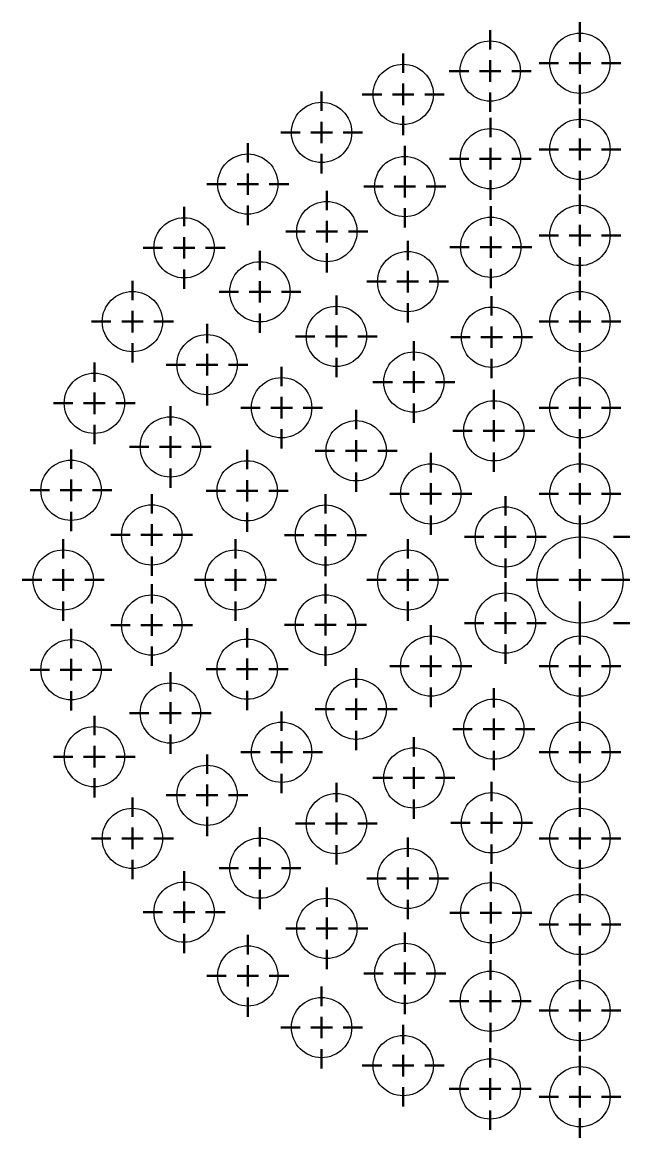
# Model space of a CAD drawing. Header units: millimetres. Extents: x 10 to 1179, y 5 to 836.
# Drawn here: x 657.4 to 797.1, y 163.7 to 422.7 of the extents above; entities that cross this region are included whole.
import ezdxf

# ---------------------------------------------------------------- set-up
doc = ezdxf.new("R2010")
doc.units = ezdxf.units.MM
doc.layers.add('SLD-0', color=179, linetype='Continuous', lineweight=50)

# ---------------------------------------------------------------- blocks, each defined once
blk = doc.blocks.new('SW_CENTERMARKSYMBOL_0')
at = {"layer": 'SLD-0', "color": 0}
for p, q in [((0, 5), (0, 12.5)), ((0, 0), (-2.5, 0)), ((0, 0), (0, 2.5)), ((0, 0), (0, -2.5)), ((0, 0), (2.5, 0)), ((5, 0), (12.5, 0)), ((-5, 0), (-12.5, 0)), ((0, -5), (0, -12.5))]:
    blk.add_line(p, q, dxfattribs=at)
blk = doc.blocks.new('SW_CENTERMARKSYMBOL_1')
at = {"layer": 'SLD-0', "color": 0}
for p, q in [((0, 5), (0, 9.5)), ((-5, 0), (-9.5, 0)), ((0, 0), (-2.5, 0)), ((0, 0), (0, 2.5)), ((0, 0), (0, -2.5)), ((0, 0), (2.5, 0)), ((5, 0), (9.5, 0)), ((0, -5), (0, -9.5))]:
    blk.add_line(p, q, dxfattribs=at)
blk = doc.blocks.new('SW_CENTERMARKSYMBOL_2')
at = {"layer": 'SLD-0', "color": 0}
for p, q in [((0, 5), (0, 9.5)), ((-5, 0), (-9.5, 0)), ((0, 0), (-2.5, 0)), ((0, 0), (0, 2.5)), ((0, 0), (0, -2.5)), ((0, 0), (2.5, 0)), ((5, 0), (9.5, 0)), ((0, -5), (0, -9.5))]:
    blk.add_line(p, q, dxfattribs=at)
blk = doc.blocks.new('SW_CENTERMARKSYMBOL_3')
at = {"layer": 'SLD-0', "color": 0}
for p, q in [((0, 5), (0, 9.5)), ((-5, 0), (-9.5, 0)), ((0, 0), (-2.5, 0)), ((0, 0), (0, 2.5)), ((0, 0), (0, -2.5)), ((0, 0), (2.5, 0)), ((5, 0), (9.5, 0)), ((0, -5), (0, -9.5))]:
    blk.add_line(p, q, dxfattribs=at)
blk = doc.blocks.new('SW_CENTERMARKSYMBOL_4')
at = {"layer": 'SLD-0', "color": 0}
for p, q in [((0, 5), (0, 9.5)), ((0, 0), (-2.5, 0)), ((0, 0), (0, 2.5)), ((0, 0), (0, -2.5)), ((0, 0), (2.5, 0)), ((5, 0), (9.5, 0)), ((-5, 0), (-9.5, 0)), ((0, -5), (0, -9.5))]:
    blk.add_line(p, q, dxfattribs=at)
blk = doc.blocks.new('SW_CENTERMARKSYMBOL_5')
at = {"layer": 'SLD-0', "color": 0}
for p, q in [((0, 5), (0, 9.5)), ((-5, 0), (-9.5, 0)), ((0, 0), (-2.5, 0)), ((0, 0), (0, 2.5)), ((0, 0), (0, -2.5)), ((0, 0), (2.5, 0)), ((5, 0), (9.5, 0)), ((0, -5), (0, -9.5))]:
    blk.add_line(p, q, dxfattribs=at)
blk = doc.blocks.new('SW_CENTERMARKSYMBOL_6')
at = {"layer": 'SLD-0', "color": 0}
for p, q in [((0, 5), (0, 9.5)), ((-5, 0), (-9.5, 0)), ((0, 0), (-2.5, 0)), ((0, 0), (0, 2.5)), ((0, 0), (0, -2.5)), ((0, 0), (2.5, 0)), ((5, 0), (9.5, 0)), ((0, -5), (0, -9.5))]:
    blk.add_line(p, q, dxfattribs=at)
blk = doc.blocks.new('SW_CENTERMARKSYMBOL_8')
at = {"layer": 'SLD-0', "color": 0}
for p, q in [((0, 5), (0, 9.5)), ((-5, 0), (-9.5, 0)), ((0, 0), (-2.5, 0)), ((0, 0), (0, 2.5)), ((0, 0), (0, -2.5)), ((0, 0), (2.5, 0)), ((5, 0), (9.5, 0)), ((0, -5), (0, -9.5))]:
    blk.add_line(p, q, dxfattribs=at)
blk = doc.blocks.new('SW_CENTERMARKSYMBOL_9')
at = {"layer": 'SLD-0', "color": 0}
for p, q in [((0, 5), (0, 9.5)), ((0, 0), (-2.5, 0)), ((0, 0), (0, 2.5)), ((0, 0), (0, -2.5)), ((0, 0), (2.5, 0)), ((5, 0), (9.5, 0)), ((-5, 0), (-9.5, 0)), ((0, -5), (0, -9.5))]:
    blk.add_line(p, q, dxfattribs=at)
blk = doc.blocks.new('SW_CENTERMARKSYMBOL_10')
at = {"layer": 'SLD-0', "color": 0}
for p, q in [((0, 5), (0, 9.5)), ((0, 0), (-2.5, 0)), ((0, 0), (0, 2.5)), ((0, 0), (0, -2.5)), ((0, 0), (2.5, 0)), ((5, 0), (9.5, 0)), ((-5, 0), (-9.5, 0)), ((0, -5), (0, -9.5))]:
    blk.add_line(p, q, dxfattribs=at)
blk = doc.blocks.new('SW_CENTERMARKSYMBOL_11')
at = {"layer": 'SLD-0', "color": 0}
for p, q in [((0, 5), (0, 9.5)), ((-5, 0), (-9.5, 0)), ((0, 0), (-2.5, 0)), ((0, 0), (0, 2.5)), ((0, 0), (0, -2.5)), ((0, 0), (2.5, 0)), ((5, 0), (9.5, 0)), ((0, -5), (0, -9.5))]:
    blk.add_line(p, q, dxfattribs=at)
blk = doc.blocks.new('SW_CENTERMARKSYMBOL_12')
at = {"layer": 'SLD-0', "color": 0}
for p, q in [((0, 5), (0, 9.5)), ((-5, 0), (-9.5, 0)), ((0, 0), (-2.5, 0)), ((0, 0), (0, 2.5)), ((0, 0), (0, -2.5)), ((0, 0), (2.5, 0)), ((5, 0), (9.5, 0)), ((0, -5), (0, -9.5))]:
    blk.add_line(p, q, dxfattribs=at)
blk = doc.blocks.new('SW_CENTERMARKSYMBOL_18')
at = {"layer": 'SLD-0', "color": 0}
for p, q in [((0, 5), (0, 9.5)), ((0, 0), (-2.5, 0)), ((0, 0), (0, 2.5)), ((0, 0), (0, -2.5)), ((0, 0), (2.5, 0)), ((5, 0), (9.5, 0)), ((-5, 0), (-9.5, 0)), ((0, -5), (0, -9.5))]:
    blk.add_line(p, q, dxfattribs=at)
blk = doc.blocks.new('SW_CENTERMARKSYMBOL_19')
at = {"layer": 'SLD-0', "color": 0}
for p, q in [((0, 5), (0, 9.5)), ((0, 0), (-2.5, 0)), ((0, 0), (0, 2.5)), ((0, 0), (0, -2.5)), ((0, 0), (2.5, 0)), ((5, 0), (9.5, 0)), ((-5, 0), (-9.5, 0)), ((0, -5), (0, -9.5))]:
    blk.add_line(p, q, dxfattribs=at)
blk = doc.blocks.new('SW_CENTERMARKSYMBOL_20')
at = {"layer": 'SLD-0', "color": 0}
for p, q in [((0, 5), (0, 9.5)), ((-5, 0), (-9.5, 0)), ((0, 0), (-2.5, 0)), ((0, 0), (0, 2.5)), ((0, 0), (0, -2.5)), ((0, 0), (2.5, 0)), ((5, 0), (9.5, 0)), ((0, -5), (0, -9.5))]:
    blk.add_line(p, q, dxfattribs=at)
blk = doc.blocks.new('SW_CENTERMARKSYMBOL_21')
at = {"layer": 'SLD-0', "color": 0}
for p, q in [((0, 5), (0, 9.5)), ((-5, 0), (-9.5, 0)), ((0, 0), (-2.5, 0)), ((0, 0), (0, 2.5)), ((0, 0), (0, -2.5)), ((0, 0), (2.5, 0)), ((5, 0), (9.5, 0)), ((0, -5), (0, -9.5))]:
    blk.add_line(p, q, dxfattribs=at)
blk = doc.blocks.new('SW_CENTERMARKSYMBOL_22')
at = {"layer": 'SLD-0', "color": 0}
for p, q in [((0, 5), (0, 9.5)), ((-5, 0), (-9.5, 0)), ((0, 0), (-2.5, 0)), ((0, 0), (0, 2.5)), ((0, 0), (0, -2.5)), ((0, 0), (2.5, 0)), ((5, 0), (9.5, 0)), ((0, -5), (0, -9.5))]:
    blk.add_line(p, q, dxfattribs=at)
blk = doc.blocks.new('SW_CENTERMARKSYMBOL_23')
at = {"layer": 'SLD-0', "color": 0}
for p, q in [((0, 5), (0, 9.5)), ((0, 0), (-2.5, 0)), ((0, 0), (0, 2.5)), ((0, 0), (0, -2.5)), ((0, 0), (2.5, 0)), ((5, 0), (9.5, 0)), ((-5, 0), (-9.5, 0)), ((0, -5), (0, -9.5))]:
    blk.add_line(p, q, dxfattribs=at)
blk = doc.blocks.new('SW_CENTERMARKSYMBOL_32')
at = {"layer": 'SLD-0', "color": 0}
for p, q in [((0, 5), (0, 9.5)), ((0, 0), (-2.5, 0)), ((0, 0), (0, 2.5)), ((0, 0), (0, -2.5)), ((0, 0), (2.5, 0)), ((5, 0), (9.5, 0)), ((-5, 0), (-9.5, 0)), ((0, -5), (0, -9.5))]:
    blk.add_line(p, q, dxfattribs=at)
blk = doc.blocks.new('SW_CENTERMARKSYMBOL_33')
at = {"layer": 'SLD-0', "color": 0}
for p, q in [((0, 5), (0, 9.5)), ((0, 0), (-2.5, 0)), ((0, 0), (0, 2.5)), ((0, 0), (0, -2.5)), ((0, 0), (2.5, 0)), ((5, 0), (9.5, 0)), ((-5, 0), (-9.5, 0)), ((0, -5), (0, -9.5))]:
    blk.add_line(p, q, dxfattribs=at)
blk = doc.blocks.new('SW_CENTERMARKSYMBOL_34')
at = {"layer": 'SLD-0', "color": 0}
for p, q in [((0, 5), (0, 9.5)), ((0, 0), (-2.5, 0)), ((0, 0), (0, 2.5)), ((0, 0), (0, -2.5)), ((0, 0), (2.5, 0)), ((5, 0), (9.5, 0)), ((-5, 0), (-9.5, 0)), ((0, -5), (0, -9.5))]:
    blk.add_line(p, q, dxfattribs=at)
blk = doc.blocks.new('SW_CENTERMARKSYMBOL_35')
at = {"layer": 'SLD-0', "color": 0}
for p, q in [((0, 5), (0, 9.5)), ((-5, 0), (-9.5, 0)), ((0, 0), (-2.5, 0)), ((0, 0), (0, 2.5)), ((0, 0), (0, -2.5)), ((0, 0), (2.5, 0)), ((5, 0), (9.5, 0)), ((0, -5), (0, -9.5))]:
    blk.add_line(p, q, dxfattribs=at)
blk = doc.blocks.new('SW_CENTERMARKSYMBOL_36')
at = {"layer": 'SLD-0', "color": 0}
for p, q in [((0, 5), (0, 9.5)), ((0, 0), (-2.5, 0)), ((0, 0), (0, 2.5)), ((0, 0), (0, -2.5)), ((0, 0), (2.5, 0)), ((5, 0), (9.5, 0)), ((-5, 0), (-9.5, 0)), ((0, -5), (0, -9.5))]:
    blk.add_line(p, q, dxfattribs=at)
blk = doc.blocks.new('SW_CENTERMARKSYMBOL_37')
at = {"layer": 'SLD-0', "color": 0}
for p, q in [((0, 5), (0, 9.5)), ((-5, 0), (-9.5, 0)), ((0, 0), (-2.5, 0)), ((0, 0), (0, 2.5)), ((0, 0), (0, -2.5)), ((0, 0), (2.5, 0)), ((5, 0), (9.5, 0)), ((0, -5), (0, -9.5))]:
    blk.add_line(p, q, dxfattribs=at)
blk = doc.blocks.new('SW_CENTERMARKSYMBOL_38')
at = {"layer": 'SLD-0', "color": 0}
for p, q in [((0, 5), (0, 9.5)), ((0, 0), (-2.5, 0)), ((0, 0), (0, 2.5)), ((0, 0), (0, -2.5)), ((0, 0), (2.5, 0)), ((5, 0), (9.5, 0)), ((-5, 0), (-9.5, 0)), ((0, -5), (0, -9.5))]:
    blk.add_line(p, q, dxfattribs=at)
blk = doc.blocks.new('SW_CENTERMARKSYMBOL_39')
at = {"layer": 'SLD-0', "color": 0}
for p, q in [((0, 5), (0, 9.5)), ((-5, 0), (-9.5, 0)), ((0, 0), (-2.5, 0)), ((0, 0), (0, 2.5)), ((0, 0), (0, -2.5)), ((0, 0), (2.5, 0)), ((5, 0), (9.5, 0)), ((0, -5), (0, -9.5))]:
    blk.add_line(p, q, dxfattribs=at)
blk = doc.blocks.new('SW_CENTERMARKSYMBOL_40')
at = {"layer": 'SLD-0', "color": 0}
for p, q in [((0, 5), (0, 9.5)), ((-5, 0), (-9.5, 0)), ((0, 0), (-2.5, 0)), ((0, 0), (0, 2.5)), ((0, 0), (0, -2.5)), ((0, 0), (2.5, 0)), ((5, 0), (9.5, 0)), ((0, -5), (0, -9.5))]:
    blk.add_line(p, q, dxfattribs=at)
blk = doc.blocks.new('SW_CENTERMARKSYMBOL_52')
at = {"layer": 'SLD-0', "color": 0}
for p, q in [((0, 5), (0, 9.5)), ((0, 0), (-2.5, 0)), ((0, 0), (0, 2.5)), ((0, 0), (0, -2.5)), ((0, 0), (2.5, 0)), ((5, 0), (9.5, 0)), ((-5, 0), (-9.5, 0)), ((0, -5), (0, -9.5))]:
    blk.add_line(p, q, dxfattribs=at)
blk = doc.blocks.new('SW_CENTERMARKSYMBOL_53')
at = {"layer": 'SLD-0', "color": 0}
for p, q in [((0, 5), (0, 9.5)), ((0, 0), (-2.5, 0)), ((0, 0), (0, 2.5)), ((0, 0), (0, -2.5)), ((0, 0), (2.5, 0)), ((5, 0), (9.5, 0)), ((-5, 0), (-9.5, 0)), ((0, -5), (0, -9.5))]:
    blk.add_line(p, q, dxfattribs=at)
blk = doc.blocks.new('SW_CENTERMARKSYMBOL_54')
at = {"layer": 'SLD-0', "color": 0}
for p, q in [((0, 5), (0, 9.5)), ((-5, 0), (-9.5, 0)), ((0, 0), (-2.5, 0)), ((0, 0), (0, 2.5)), ((0, 0), (0, -2.5)), ((0, 0), (2.5, 0)), ((5, 0), (9.5, 0)), ((0, -5), (0, -9.5))]:
    blk.add_line(p, q, dxfattribs=at)
blk = doc.blocks.new('SW_CENTERMARKSYMBOL_55')
at = {"layer": 'SLD-0', "color": 0}
for p, q in [((0, 5), (0, 9.5)), ((-5, 0), (-9.5, 0)), ((0, 0), (-2.5, 0)), ((0, 0), (0, 2.5)), ((0, 0), (0, -2.5)), ((0, 0), (2.5, 0)), ((5, 0), (9.5, 0)), ((0, -5), (0, -9.5))]:
    blk.add_line(p, q, dxfattribs=at)
blk = doc.blocks.new('SW_CENTERMARKSYMBOL_56')
at = {"layer": 'SLD-0', "color": 0}
for p, q in [((0, 5), (0, 9.5)), ((0, 0), (-2.5, 0)), ((0, 0), (0, 2.5)), ((0, 0), (0, -2.5)), ((0, 0), (2.5, 0)), ((5, 0), (9.5, 0)), ((-5, 0), (-9.5, 0)), ((0, -5), (0, -9.5))]:
    blk.add_line(p, q, dxfattribs=at)
blk = doc.blocks.new('SW_CENTERMARKSYMBOL_57')
at = {"layer": 'SLD-0', "color": 0}
for p, q in [((0, 5), (0, 9.5)), ((0, 0), (-2.5, 0)), ((0, 0), (0, 2.5)), ((0, 0), (0, -2.5)), ((0, 0), (2.5, 0)), ((5, 0), (9.5, 0)), ((-5, 0), (-9.5, 0)), ((0, -5), (0, -9.5))]:
    blk.add_line(p, q, dxfattribs=at)
blk = doc.blocks.new('SW_CENTERMARKSYMBOL_58')
at = {"layer": 'SLD-0', "color": 0}
for p, q in [((0, 5), (0, 9.5)), ((-5, 0), (-9.5, 0)), ((0, 0), (-2.5, 0)), ((0, 0), (0, 2.5)), ((0, 0), (0, -2.5)), ((0, 0), (2.5, 0)), ((5, 0), (9.5, 0)), ((0, -5), (0, -9.5))]:
    blk.add_line(p, q, dxfattribs=at)
blk = doc.blocks.new('SW_CENTERMARKSYMBOL_59')
at = {"layer": 'SLD-0', "color": 0}
for p, q in [((0, 5), (0, 9.5)), ((-5, 0), (-9.5, 0)), ((0, 0), (-2.5, 0)), ((0, 0), (0, 2.5)), ((0, 0), (0, -2.5)), ((0, 0), (2.5, 0)), ((5, 0), (9.5, 0)), ((0, -5), (0, -9.5))]:
    blk.add_line(p, q, dxfattribs=at)
blk = doc.blocks.new('SW_CENTERMARKSYMBOL_60')
at = {"layer": 'SLD-0', "color": 0}
for p, q in [((0, 5), (0, 9.5)), ((0, 0), (-2.5, 0)), ((0, 0), (0, 2.5)), ((0, 0), (0, -2.5)), ((0, 0), (2.5, 0)), ((5, 0), (9.5, 0)), ((-5, 0), (-9.5, 0)), ((0, -5), (0, -9.5))]:
    blk.add_line(p, q, dxfattribs=at)
blk = doc.blocks.new('SW_CENTERMARKSYMBOL_61')
at = {"layer": 'SLD-0', "color": 0}
for p, q in [((0, 5), (0, 9.5)), ((-5, 0), (-9.5, 0)), ((0, 0), (-2.5, 0)), ((0, 0), (0, 2.5)), ((0, 0), (0, -2.5)), ((0, 0), (2.5, 0)), ((5, 0), (9.5, 0)), ((0, -5), (0, -9.5))]:
    blk.add_line(p, q, dxfattribs=at)
blk = doc.blocks.new('SW_CENTERMARKSYMBOL_62')
at = {"layer": 'SLD-0', "color": 0}
for p, q in [((0, 5), (0, 9.5)), ((0, 0), (-2.5, 0)), ((0, 0), (0, 2.5)), ((0, 0), (0, -2.5)), ((0, 0), (2.5, 0)), ((5, 0), (9.5, 0)), ((-5, 0), (-9.5, 0)), ((0, -5), (0, -9.5))]:
    blk.add_line(p, q, dxfattribs=at)
blk = doc.blocks.new('SW_CENTERMARKSYMBOL_63')
at = {"layer": 'SLD-0', "color": 0}
for p, q in [((0, 5), (0, 9.5)), ((0, 0), (-2.5, 0)), ((0, 0), (0, 2.5)), ((0, 0), (0, -2.5)), ((0, 0), (2.5, 0)), ((5, 0), (9.5, 0)), ((-5, 0), (-9.5, 0)), ((0, -5), (0, -9.5))]:
    blk.add_line(p, q, dxfattribs=at)
blk = doc.blocks.new('SW_CENTERMARKSYMBOL_78')
at = {"layer": 'SLD-0', "color": 0}
for p, q in [((0, 5), (0, 9.5)), ((-5, 0), (-9.5, 0)), ((0, 0), (-2.5, 0)), ((0, 0), (0, 2.5)), ((0, 0), (0, -2.5)), ((0, 0), (2.5, 0)), ((5, 0), (9.5, 0)), ((0, -5), (0, -9.5))]:
    blk.add_line(p, q, dxfattribs=at)
blk = doc.blocks.new('SW_CENTERMARKSYMBOL_79')
at = {"layer": 'SLD-0', "color": 0}
for p, q in [((0, 5), (0, 9.5)), ((-5, 0), (-9.5, 0)), ((0, 0), (-2.5, 0)), ((0, 0), (0, 2.5)), ((0, 0), (0, -2.5)), ((0, 0), (2.5, 0)), ((5, 0), (9.5, 0)), ((0, -5), (0, -9.5))]:
    blk.add_line(p, q, dxfattribs=at)
blk = doc.blocks.new('SW_CENTERMARKSYMBOL_80')
at = {"layer": 'SLD-0', "color": 0}
for p, q in [((0, 5), (0, 9.5)), ((0, 0), (-2.5, 0)), ((0, 0), (0, 2.5)), ((0, 0), (0, -2.5)), ((0, 0), (2.5, 0)), ((5, 0), (9.5, 0)), ((-5, 0), (-9.5, 0)), ((0, -5), (0, -9.5))]:
    blk.add_line(p, q, dxfattribs=at)
blk = doc.blocks.new('SW_CENTERMARKSYMBOL_81')
at = {"layer": 'SLD-0', "color": 0}
for p, q in [((0, 5), (0, 9.5)), ((0, 0), (-2.5, 0)), ((0, 0), (0, 2.5)), ((0, 0), (0, -2.5)), ((0, 0), (2.5, 0)), ((5, 0), (9.5, 0)), ((-5, 0), (-9.5, 0)), ((0, -5), (0, -9.5))]:
    blk.add_line(p, q, dxfattribs=at)
blk = doc.blocks.new('SW_CENTERMARKSYMBOL_82')
at = {"layer": 'SLD-0', "color": 0}
for p, q in [((0, 5), (0, 9.5)), ((-5, 0), (-9.5, 0)), ((0, 0), (-2.5, 0)), ((0, 0), (0, 2.5)), ((0, 0), (0, -2.5)), ((0, 0), (2.5, 0)), ((5, 0), (9.5, 0)), ((0, -5), (0, -9.5))]:
    blk.add_line(p, q, dxfattribs=at)
blk = doc.blocks.new('SW_CENTERMARKSYMBOL_83')
at = {"layer": 'SLD-0', "color": 0}
for p, q in [((0, 5), (0, 9.5)), ((0, 0), (-2.5, 0)), ((0, 0), (0, 2.5)), ((0, 0), (0, -2.5)), ((0, 0), (2.5, 0)), ((5, 0), (9.5, 0)), ((-5, 0), (-9.5, 0)), ((0, -5), (0, -9.5))]:
    blk.add_line(p, q, dxfattribs=at)
blk = doc.blocks.new('SW_CENTERMARKSYMBOL_84')
at = {"layer": 'SLD-0', "color": 0}
for p, q in [((0, 5), (0, 9.5)), ((-5, 0), (-9.5, 0)), ((0, 0), (-2.5, 0)), ((0, 0), (0, 2.5)), ((0, 0), (0, -2.5)), ((0, 0), (2.5, 0)), ((5, 0), (9.5, 0)), ((0, -5), (0, -9.5))]:
    blk.add_line(p, q, dxfattribs=at)
blk = doc.blocks.new('SW_CENTERMARKSYMBOL_85')
at = {"layer": 'SLD-0', "color": 0}
for p, q in [((0, 5), (0, 9.5)), ((-5, 0), (-9.5, 0)), ((0, 0), (-2.5, 0)), ((0, 0), (0, 2.5)), ((0, 0), (0, -2.5)), ((0, 0), (2.5, 0)), ((5, 0), (9.5, 0)), ((0, -5), (0, -9.5))]:
    blk.add_line(p, q, dxfattribs=at)
blk = doc.blocks.new('SW_CENTERMARKSYMBOL_86')
at = {"layer": 'SLD-0', "color": 0}
for p, q in [((0, 5), (0, 9.5)), ((0, 0), (-2.5, 0)), ((0, 0), (0, 2.5)), ((0, 0), (0, -2.5)), ((0, 0), (2.5, 0)), ((5, 0), (9.5, 0)), ((-5, 0), (-9.5, 0)), ((0, -5), (0, -9.5))]:
    blk.add_line(p, q, dxfattribs=at)
blk = doc.blocks.new('SW_CENTERMARKSYMBOL_87')
at = {"layer": 'SLD-0', "color": 0}
for p, q in [((0, 5), (0, 9.5)), ((-5, 0), (-9.5, 0)), ((0, 0), (-2.5, 0)), ((0, 0), (0, 2.5)), ((0, 0), (0, -2.5)), ((0, 0), (2.5, 0)), ((5, 0), (9.5, 0)), ((0, -5), (0, -9.5))]:
    blk.add_line(p, q, dxfattribs=at)
blk = doc.blocks.new('SW_CENTERMARKSYMBOL_88')
at = {"layer": 'SLD-0', "color": 0}
for p, q in [((0, 5), (0, 9.5)), ((-5, 0), (-9.5, 0)), ((0, 0), (-2.5, 0)), ((0, 0), (0, 2.5)), ((0, 0), (0, -2.5)), ((0, 0), (2.5, 0)), ((5, 0), (9.5, 0)), ((0, -5), (0, -9.5))]:
    blk.add_line(p, q, dxfattribs=at)
blk = doc.blocks.new('SW_CENTERMARKSYMBOL_89')
at = {"layer": 'SLD-0', "color": 0}
for p, q in [((0, 5), (0, 9.5)), ((-5, 0), (-9.5, 0)), ((0, 0), (-2.5, 0)), ((0, 0), (0, 2.5)), ((0, 0), (0, -2.5)), ((0, 0), (2.5, 0)), ((5, 0), (9.5, 0)), ((0, -5), (0, -9.5))]:
    blk.add_line(p, q, dxfattribs=at)
blk = doc.blocks.new('SW_CENTERMARKSYMBOL_90')
at = {"layer": 'SLD-0', "color": 0}
for p, q in [((0, 5), (0, 9.5)), ((-5, 0), (-9.5, 0)), ((0, 0), (-2.5, 0)), ((0, 0), (0, 2.5)), ((0, 0), (0, -2.5)), ((0, 0), (2.5, 0)), ((5, 0), (9.5, 0)), ((0, -5), (0, -9.5))]:
    blk.add_line(p, q, dxfattribs=at)
blk = doc.blocks.new('SW_CENTERMARKSYMBOL_91')
at = {"layer": 'SLD-0', "color": 0}
for p, q in [((0, 5), (0, 9.5)), ((0, 0), (-2.5, 0)), ((0, 0), (0, 2.5)), ((0, 0), (0, -2.5)), ((0, 0), (2.5, 0)), ((5, 0), (9.5, 0)), ((-5, 0), (-9.5, 0)), ((0, -5), (0, -9.5))]:
    blk.add_line(p, q, dxfattribs=at)
blk = doc.blocks.new('SW_CENTERMARKSYMBOL_92')
at = {"layer": 'SLD-0', "color": 0}
for p, q in [((0, 5), (0, 9.5)), ((0, 0), (-2.5, 0)), ((0, 0), (0, 2.5)), ((0, 0), (0, -2.5)), ((0, 0), (2.5, 0)), ((5, 0), (9.5, 0)), ((-5, 0), (-9.5, 0)), ((0, -5), (0, -9.5))]:
    blk.add_line(p, q, dxfattribs=at)
blk = doc.blocks.new('SW_CENTERMARKSYMBOL_110')
at = {"layer": 'SLD-0', "color": 0}
for p, q in [((0, 5), (0, 9.5)), ((-5, 0), (-9.5, 0)), ((0, 0), (-2.5, 0)), ((0, 0), (0, 2.5)), ((0, 0), (0, -2.5)), ((0, 0), (2.5, 0)), ((5, 0), (9.5, 0)), ((0, -5), (0, -9.5))]:
    blk.add_line(p, q, dxfattribs=at)
blk = doc.blocks.new('SW_CENTERMARKSYMBOL_111')
at = {"layer": 'SLD-0', "color": 0}
for p, q in [((0, 5), (0, 9.5)), ((-5, 0), (-9.5, 0)), ((0, 0), (-2.5, 0)), ((0, 0), (0, 2.5)), ((0, 0), (0, -2.5)), ((0, 0), (2.5, 0)), ((5, 0), (9.5, 0)), ((0, -5), (0, -9.5))]:
    blk.add_line(p, q, dxfattribs=at)
blk = doc.blocks.new('SW_CENTERMARKSYMBOL_112')
at = {"layer": 'SLD-0', "color": 0}
for p, q in [((0, 5), (0, 9.5)), ((0, 0), (-2.5, 0)), ((0, 0), (0, 2.5)), ((0, 0), (0, -2.5)), ((0, 0), (2.5, 0)), ((5, 0), (9.5, 0)), ((-5, 0), (-9.5, 0)), ((0, -5), (0, -9.5))]:
    blk.add_line(p, q, dxfattribs=at)
blk = doc.blocks.new('SW_CENTERMARKSYMBOL_113')
at = {"layer": 'SLD-0', "color": 0}
for p, q in [((0, 5), (0, 9.5)), ((-5, 0), (-9.5, 0)), ((0, 0), (-2.5, 0)), ((0, 0), (0, 2.5)), ((0, 0), (0, -2.5)), ((0, 0), (2.5, 0)), ((5, 0), (9.5, 0)), ((0, -5), (0, -9.5))]:
    blk.add_line(p, q, dxfattribs=at)
blk = doc.blocks.new('SW_CENTERMARKSYMBOL_114')
at = {"layer": 'SLD-0', "color": 0}
for p, q in [((0, 5), (0, 9.5)), ((-5, 0), (-9.5, 0)), ((0, 0), (-2.5, 0)), ((0, 0), (0, 2.5)), ((0, 0), (0, -2.5)), ((0, 0), (2.5, 0)), ((5, 0), (9.5, 0)), ((0, -5), (0, -9.5))]:
    blk.add_line(p, q, dxfattribs=at)
blk = doc.blocks.new('SW_CENTERMARKSYMBOL_115')
at = {"layer": 'SLD-0', "color": 0}
for p, q in [((0, 5), (0, 9.5)), ((0, 0), (-2.5, 0)), ((0, 0), (0, 2.5)), ((0, 0), (0, -2.5)), ((0, 0), (2.5, 0)), ((5, 0), (9.5, 0)), ((-5, 0), (-9.5, 0)), ((0, -5), (0, -9.5))]:
    blk.add_line(p, q, dxfattribs=at)
blk = doc.blocks.new('SW_CENTERMARKSYMBOL_116')
at = {"layer": 'SLD-0', "color": 0}
for p, q in [((0, 5), (0, 9.5)), ((-5, 0), (-9.5, 0)), ((0, 0), (-2.5, 0)), ((0, 0), (0, 2.5)), ((0, 0), (0, -2.5)), ((0, 0), (2.5, 0)), ((5, 0), (9.5, 0)), ((0, -5), (0, -9.5))]:
    blk.add_line(p, q, dxfattribs=at)
blk = doc.blocks.new('SW_CENTERMARKSYMBOL_117')
at = {"layer": 'SLD-0', "color": 0}
for p, q in [((0, 5), (0, 9.5)), ((-5, 0), (-9.5, 0)), ((0, 0), (-2.5, 0)), ((0, 0), (0, 2.5)), ((0, 0), (0, -2.5)), ((0, 0), (2.5, 0)), ((5, 0), (9.5, 0)), ((0, -5), (0, -9.5))]:
    blk.add_line(p, q, dxfattribs=at)
blk = doc.blocks.new('SW_CENTERMARKSYMBOL_118')
at = {"layer": 'SLD-0', "color": 0}
for p, q in [((0, 5), (0, 9.5)), ((-5, 0), (-9.5, 0)), ((0, 0), (-2.5, 0)), ((0, 0), (0, 2.5)), ((0, 0), (0, -2.5)), ((0, 0), (2.5, 0)), ((5, 0), (9.5, 0)), ((0, -5), (0, -9.5))]:
    blk.add_line(p, q, dxfattribs=at)
blk = doc.blocks.new('SW_CENTERMARKSYMBOL_119')
at = {"layer": 'SLD-0', "color": 0}
for p, q in [((0, 5), (0, 9.5)), ((-5, 0), (-9.5, 0)), ((0, 0), (-2.5, 0)), ((0, 0), (0, 2.5)), ((0, 0), (0, -2.5)), ((0, 0), (2.5, 0)), ((5, 0), (9.5, 0)), ((0, -5), (0, -9.5))]:
    blk.add_line(p, q, dxfattribs=at)
blk = doc.blocks.new('SW_CENTERMARKSYMBOL_120')
at = {"layer": 'SLD-0', "color": 0}
for p, q in [((0, 5), (0, 9.5)), ((-5, 0), (-9.5, 0)), ((0, 0), (-2.5, 0)), ((0, 0), (0, 2.5)), ((0, 0), (0, -2.5)), ((0, 0), (2.5, 0)), ((5, 0), (9.5, 0)), ((0, -5), (0, -9.5))]:
    blk.add_line(p, q, dxfattribs=at)
blk = doc.blocks.new('SW_CENTERMARKSYMBOL_121')
at = {"layer": 'SLD-0', "color": 0}
for p, q in [((0, 5), (0, 9.5)), ((0, 0), (-2.5, 0)), ((0, 0), (0, 2.5)), ((0, 0), (0, -2.5)), ((0, 0), (2.5, 0)), ((5, 0), (9.5, 0)), ((-5, 0), (-9.5, 0)), ((0, -5), (0, -9.5))]:
    blk.add_line(p, q, dxfattribs=at)
blk = doc.blocks.new('SW_CENTERMARKSYMBOL_122')
at = {"layer": 'SLD-0', "color": 0}
for p, q in [((0, 5), (0, 9.5)), ((-5, 0), (-9.5, 0)), ((0, 0), (-2.5, 0)), ((0, 0), (0, 2.5)), ((0, 0), (0, -2.5)), ((0, 0), (2.5, 0)), ((5, 0), (9.5, 0)), ((0, -5), (0, -9.5))]:
    blk.add_line(p, q, dxfattribs=at)
blk = doc.blocks.new('SW_CENTERMARKSYMBOL_123')
at = {"layer": 'SLD-0', "color": 0}
for p, q in [((0, 5), (0, 9.5)), ((-5, 0), (-9.5, 0)), ((0, 0), (-2.5, 0)), ((0, 0), (0, 2.5)), ((0, 0), (0, -2.5)), ((0, 0), (2.5, 0)), ((5, 0), (9.5, 0)), ((0, -5), (0, -9.5))]:
    blk.add_line(p, q, dxfattribs=at)
blk = doc.blocks.new('SW_CENTERMARKSYMBOL_124')
at = {"layer": 'SLD-0', "color": 0}
for p, q in [((0, 5), (0, 9.5)), ((0, 0), (-2.5, 0)), ((0, 0), (0, 2.5)), ((0, 0), (0, -2.5)), ((0, 0), (2.5, 0)), ((5, 0), (9.5, 0)), ((-5, 0), (-9.5, 0)), ((0, -5), (0, -9.5))]:
    blk.add_line(p, q, dxfattribs=at)
blk = doc.blocks.new('SW_CENTERMARKSYMBOL_125')
at = {"layer": 'SLD-0', "color": 0}
for p, q in [((0, 5), (0, 9.5)), ((-5, 0), (-9.5, 0)), ((0, 0), (-2.5, 0)), ((0, 0), (0, 2.5)), ((0, 0), (0, -2.5)), ((0, 0), (2.5, 0)), ((5, 0), (9.5, 0)), ((0, -5), (0, -9.5))]:
    blk.add_line(p, q, dxfattribs=at)
blk = doc.blocks.new('SW_CENTERMARKSYMBOL_126')
at = {"layer": 'SLD-0', "color": 0}
for p, q in [((0, 5), (0, 9.5)), ((0, 0), (-2.5, 0)), ((0, 0), (0, 2.5)), ((0, 0), (0, -2.5)), ((0, 0), (2.5, 0)), ((5, 0), (9.5, 0)), ((-5, 0), (-9.5, 0)), ((0, -5), (0, -9.5))]:
    blk.add_line(p, q, dxfattribs=at)
blk = doc.blocks.new('SW_CENTERMARKSYMBOL_127')
at = {"layer": 'SLD-0', "color": 0}
for p, q in [((0, 5), (0, 9.5)), ((0, 0), (-2.5, 0)), ((0, 0), (0, 2.5)), ((0, 0), (0, -2.5)), ((0, 0), (2.5, 0)), ((5, 0), (9.5, 0)), ((-5, 0), (-9.5, 0)), ((0, -5), (0, -9.5))]:
    blk.add_line(p, q, dxfattribs=at)

msp = doc.modelspace()

# ---------------------------------------------------------------- linework, layer by layer
at = {"color": 7, "linetype": 'Continuous', "lineweight": 25}
for centre, radius in [((786.935, 413.227), 7), ((766.098, 411.404), 7), ((745.893, 405.99), 7), ((726.935, 397.15), 7), ((786.935, 393.227), 7), ((766.144, 391.042), 7), ((709.801, 385.152), 7), ((746.262, 384.581), 7), ((728.157, 374.128), 7), ((786.935, 373.227), 7), ((695.01, 370.361), 7), ((766.23, 370.501), 7), ((746.935, 362.509), 7), ((712.621, 360.14), 7), ((683.012, 353.227), 7), ((786.935, 353.227), 7), ((730.367, 349.795), 7), ((766.414, 349.608), 7), ((700.333, 343.227), 7), ((748.368, 339.189), 7), ((674.172, 334.269), 7), ((717.653, 333.227), 7), ((786.935, 333.227), 7), ((766.935, 327.868), 7), ((691.83, 324.128), 7), ((734.974, 323.227), 7), ((668.758, 314.065), 7), ((709.661, 313.932), 7), ((752.294, 313.227), 7), ((786.935, 313.227), 7), ((687.483, 303.68), 7), ((727.847, 303.646), 7), ((769.615, 303.227), 7), ((786.935, 293.227), 10), ((666.935, 293.227), 7), ((706.935, 293.227), 7), ((746.935, 293.227), 7), ((769.615, 283.227), 7), ((687.483, 282.774), 7), ((727.847, 282.808), 7), ((752.294, 273.227), 7), ((786.935, 273.227), 7), ((668.758, 272.389), 7), ((709.661, 272.521), 7), ((734.974, 263.227), 7), ((691.83, 262.325), 7), ((766.935, 258.586), 7), ((674.172, 252.184), 7), ((717.653, 253.227), 7), ((786.935, 253.227), 7), ((748.368, 247.264), 7), ((700.333, 243.227), 7), ((730.367, 236.658), 7), ((766.414, 236.845), 7), ((683.012, 233.227), 7), ((786.935, 233.227), 7), ((712.621, 226.314), 7), ((746.935, 223.945), 7), ((695.01, 216.092), 7), ((766.23, 215.953), 7), ((786.935, 213.227), 7), ((728.157, 212.325), 7), ((709.801, 201.301), 7), ((746.262, 201.872), 7), ((766.144, 195.412), 7), ((786.935, 193.227), 7), ((726.935, 189.304), 7), ((745.893, 180.464), 7), ((766.098, 175.05), 7), ((786.935, 173.227), 7)]:
    msp.add_circle(centre, radius, dxfattribs=at)

# ---------------------------------------------------------------- block references
at = {"layer": 'SLD-0'}
for name, p in [('SW_CENTERMARKSYMBOL_6', (786.935, 413.227)), ('SW_CENTERMARKSYMBOL_127', (766.098, 411.404)), ('SW_CENTERMARKSYMBOL_126', (745.893, 405.99)), ('SW_CENTERMARKSYMBOL_125', (726.935, 397.15)), ('SW_CENTERMARKSYMBOL_5', (786.935, 393.227)), ('SW_CENTERMARKSYMBOL_92', (766.144, 391.042)), ('SW_CENTERMARKSYMBOL_124', (709.801, 385.152)), ('SW_CENTERMARKSYMBOL_91', (746.262, 384.581)), ('SW_CENTERMARKSYMBOL_90', (728.157, 374.128)), ('SW_CENTERMARKSYMBOL_4', (786.935, 373.227)), ('SW_CENTERMARKSYMBOL_123', (695.01, 370.361)), ('SW_CENTERMARKSYMBOL_63', (766.23, 370.501)), ('SW_CENTERMARKSYMBOL_62', (746.935, 362.509)), ('SW_CENTERMARKSYMBOL_89', (712.621, 360.14)), ('SW_CENTERMARKSYMBOL_122', (683.012, 353.227)), ('SW_CENTERMARKSYMBOL_3', (786.935, 353.227)), ('SW_CENTERMARKSYMBOL_61', (730.367, 349.795)), ('SW_CENTERMARKSYMBOL_40', (766.414, 349.608)), ('SW_CENTERMARKSYMBOL_88', (700.333, 343.227)), ('SW_CENTERMARKSYMBOL_39', (748.368, 339.189)), ('SW_CENTERMARKSYMBOL_121', (674.172, 334.269)), ('SW_CENTERMARKSYMBOL_60', (717.653, 333.227)), ('SW_CENTERMARKSYMBOL_2', (786.935, 333.227)), ('SW_CENTERMARKSYMBOL_23', (766.935, 327.868)), ('SW_CENTERMARKSYMBOL_87', (691.83, 324.128)), ('SW_CENTERMARKSYMBOL_38', (734.974, 323.227)), ('SW_CENTERMARKSYMBOL_120', (668.758, 314.065)), ('SW_CENTERMARKSYMBOL_59', (709.661, 313.932)), ('SW_CENTERMARKSYMBOL_22', (752.294, 313.227)), ('SW_CENTERMARKSYMBOL_1', (786.935, 313.227)), ('SW_CENTERMARKSYMBOL_86', (687.483, 303.68)), ('SW_CENTERMARKSYMBOL_37', (727.847, 303.646)), ('SW_CENTERMARKSYMBOL_12', (769.615, 303.227)), ('SW_CENTERMARKSYMBOL_8', (804.256, 303.227)), ('SW_CENTERMARKSYMBOL_0', (786.935, 293.227)), ('SW_CENTERMARKSYMBOL_119', (666.935, 293.227)), ('SW_CENTERMARKSYMBOL_58', (706.935, 293.227)), ('SW_CENTERMARKSYMBOL_21', (746.935, 293.227)), ('SW_CENTERMARKSYMBOL_11', (769.615, 283.227)), ('SW_CENTERMARKSYMBOL_9', (804.256, 283.227)), ('SW_CENTERMARKSYMBOL_85', (687.483, 282.774)), ('SW_CENTERMARKSYMBOL_36', (727.847, 282.808)), ('SW_CENTERMARKSYMBOL_20', (752.294, 273.227)), ('SW_CENTERMARKSYMBOL_10', (786.935, 273.227)), ('SW_CENTERMARKSYMBOL_118', (668.758, 272.389)), ('SW_CENTERMARKSYMBOL_57', (709.661, 272.521)), ('SW_CENTERMARKSYMBOL_35', (734.974, 263.227)), ('SW_CENTERMARKSYMBOL_84', (691.83, 262.325)), ('SW_CENTERMARKSYMBOL_19', (766.935, 258.586)), ('SW_CENTERMARKSYMBOL_117', (674.172, 252.184)), ('SW_CENTERMARKSYMBOL_56', (717.653, 253.227)), ('SW_CENTERMARKSYMBOL_18', (786.935, 253.227)), ('SW_CENTERMARKSYMBOL_34', (748.368, 247.264)), ('SW_CENTERMARKSYMBOL_83', (700.333, 243.227)), ('SW_CENTERMARKSYMBOL_55', (730.367, 236.658)), ('SW_CENTERMARKSYMBOL_33', (766.414, 236.845)), ('SW_CENTERMARKSYMBOL_116', (683.012, 233.227)), ('SW_CENTERMARKSYMBOL_32', (786.935, 233.227)), ('SW_CENTERMARKSYMBOL_82', (712.621, 226.314)), ('SW_CENTERMARKSYMBOL_54', (746.935, 223.945)), ('SW_CENTERMARKSYMBOL_115', (695.01, 216.092)), ('SW_CENTERMARKSYMBOL_53', (766.23, 215.953)), ('SW_CENTERMARKSYMBOL_81', (728.157, 212.325)), ('SW_CENTERMARKSYMBOL_52', (786.935, 213.227)), ('SW_CENTERMARKSYMBOL_114', (709.801, 201.301)), ('SW_CENTERMARKSYMBOL_80', (746.262, 201.872)), ('SW_CENTERMARKSYMBOL_79', (766.144, 195.412)), ('SW_CENTERMARKSYMBOL_78', (786.935, 193.227)), ('SW_CENTERMARKSYMBOL_113', (726.935, 189.304)), ('SW_CENTERMARKSYMBOL_112', (745.893, 180.464)), ('SW_CENTERMARKSYMBOL_111', (766.098, 175.05)), ('SW_CENTERMARKSYMBOL_110', (786.935, 173.227))]:
    msp.add_blockref(name, p, dxfattribs=at)

doc.saveas('drawing.dxf')
